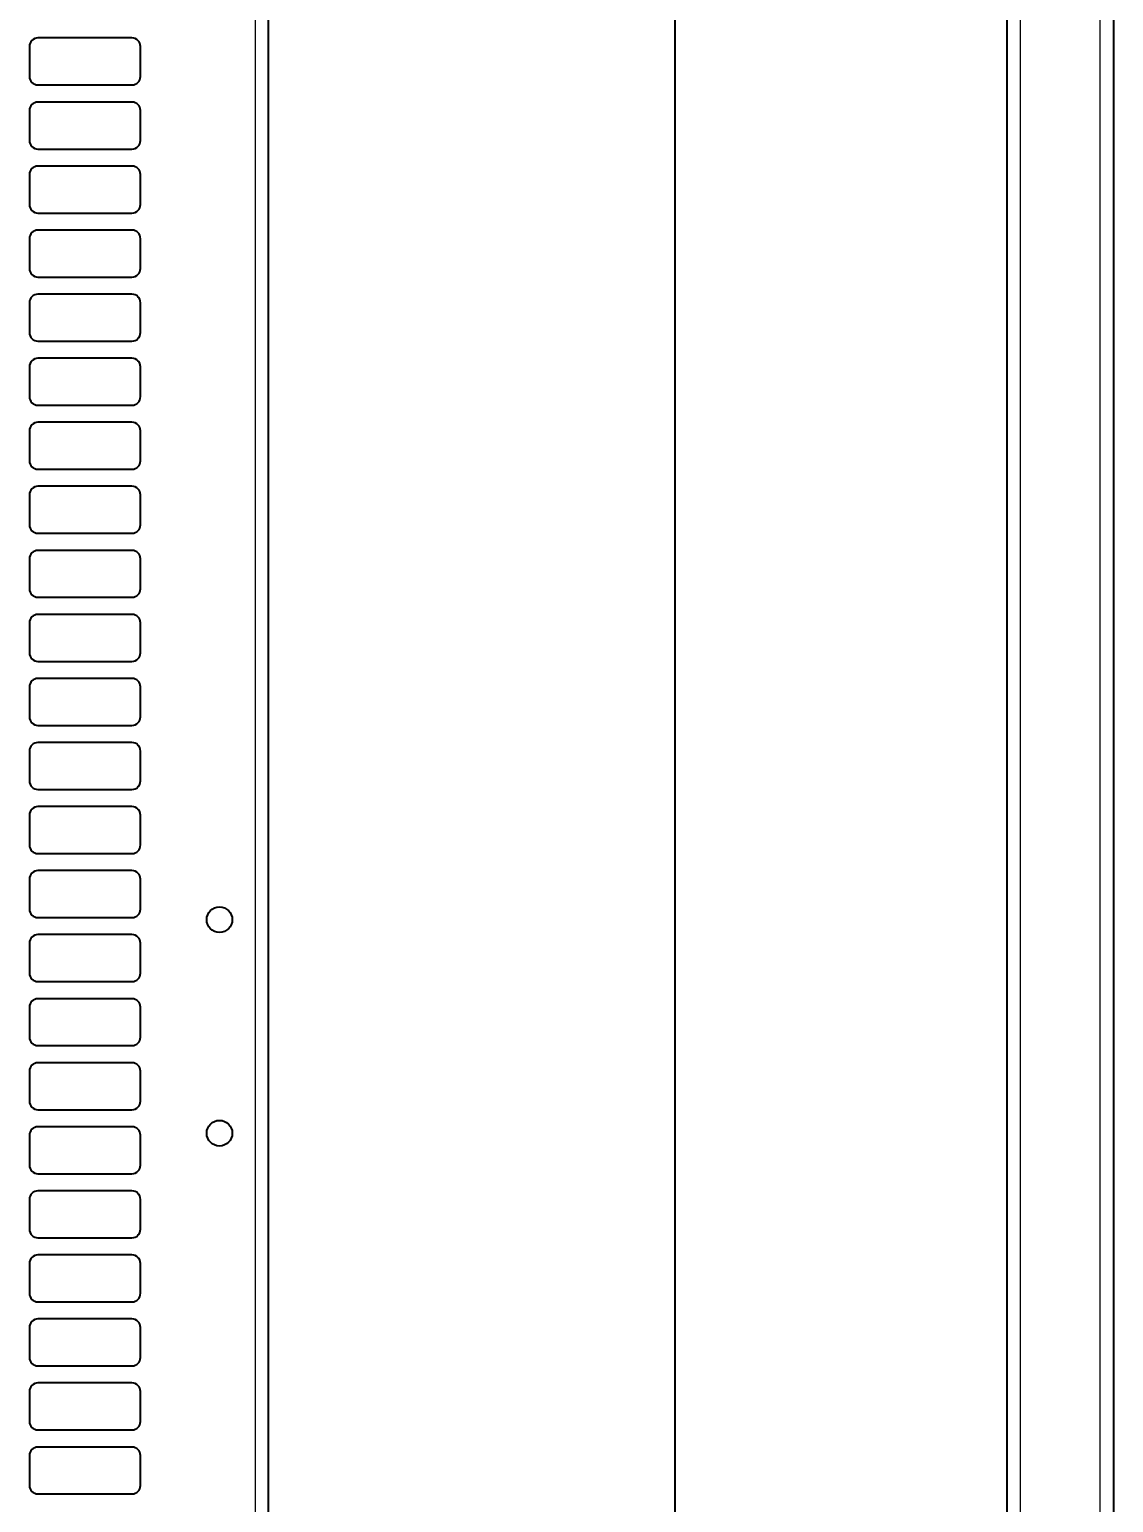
# Model space of a CAD drawing. Header units: millimetres. Extents: x -764 to 1099, y 554 to 2003.
# Drawn here: x -28.7 to 225.1, y 1318.8 to 1663.8 of the extents above; entities that cross this region are included whole.
import ezdxf

# ---------------------------------------------------------------- set-up
doc = ezdxf.new("R2010")
doc.units = ezdxf.units.MM
doc.layers.add('FORMAT', color=7, linetype='Continuous')
doc.styles.add('SLDTEXTSTYLE0', font='TXT', dxfattribs={"width": 0.75})
doc.dimstyles.new('SLDDIMSTYLE0', dxfattribs={"dimtxt": 20, "dimasz": 10, "dimexe": 0, "dimexo": 0.0625, "dimgap": 5, "dimtad": 2, "dimdec": 1, "dimrnd": 1e-09, "dimzin": 12, "dimdsep": 46, "dimtxsty": 'SLDTEXTSTYLE0', "dimsah": 1, "dimcen": 0.09, "dimadec": 0, "dimazin": 3, "dimtfac": 1, "dimtofl": 0, "dimtmove": 0, "dimatfit": 3, "dimfxl": 0, "dimfrac": 2, "dimtolj": 1, "dimtzin": 12, "dimarcsym": 0})

# ---------------------------------------------------------------- blocks, each defined once
blk = doc.blocks.new('_D_2')
at = {"layer": 'FORMAT'}
for p, q in [((15.79, 1755.31), (123.43, 1755.31)), ((122.43, 1755.31), (122.43, 855.31)), ((15.79, 855.31), (123.43, 855.31))]:
    blk.add_line(p, q, dxfattribs=at)
for points in [[(122.43, 1755.31), (120.89, 1745.31), (123.97, 1745.31)], [(122.43, 855.31), (123.97, 865.31), (120.89, 865.31)]]:
    blk.add_solid(points, dxfattribs=at)
at = {"layer": 'FORMAT', "insert": (96.65, 1283.14), "char_height": 20, "attachment_point": 1, "rotation": 90, "style": 'SLDTEXTSTYLE0'}
blk.add_mtext('900', dxfattribs=at)

msp = doc.modelspace()

# ---------------------------------------------------------------- linework, layer by layer
at = {"color": 8, "linetype": 'Continuous', "lineweight": 18}
for p, q in [((24.18, 763.81), (24.18, 1846.81)), ((203.24, 1846.81), (203.24, 787.43)), ((222.04, 772.28), (222.04, 1846.81))]:
    msp.add_line(p, q, dxfattribs=at)
at = {"color": 7, "linetype": 'Continuous', "lineweight": 25}
for p, q in [((27.28, 763.81), (27.28, 1846.81)), ((225.14, 1846.81), (225.14, 775.18)), ((200.14, 1817.61), (200.14, 782.81)), ((-28.72, 1659.81), (-28.72, 1652.81)), ((-4.72, 1661.81), (-26.72, 1661.81)), ((-2.72, 1652.81), (-2.72, 1659.81)), ((-26.72, 1650.81), (-4.72, 1650.81)), ((-4.72, 1646.81), (-26.72, 1646.81)), ((-28.72, 1644.81), (-28.72, 1637.81)), ((-2.72, 1637.81), (-2.72, 1644.81)), ((-26.72, 1635.81), (-4.72, 1635.81)), ((-28.72, 1629.81), (-28.72, 1622.81)), ((-4.72, 1631.81), (-26.72, 1631.81)), ((-2.72, 1622.81), (-2.72, 1629.81)), ((-26.72, 1620.81), (-4.72, 1620.81)), ((-28.72, 1614.81), (-28.72, 1607.81)), ((-4.72, 1616.81), (-26.72, 1616.81)), ((-2.72, 1607.81), (-2.72, 1614.81)), ((-26.72, 1605.81), (-4.72, 1605.81)), ((-4.72, 1601.81), (-26.72, 1601.81)), ((-28.72, 1599.81), (-28.72, 1592.81)), ((-2.72, 1592.81), (-2.72, 1599.81)), ((-26.72, 1590.81), (-4.72, 1590.81)), ((-28.72, 1584.81), (-28.72, 1577.81)), ((-4.72, 1586.81), (-26.72, 1586.81)), ((-2.72, 1577.81), (-2.72, 1584.81)), ((-26.72, 1575.81), (-4.72, 1575.81)), ((-28.72, 1569.81), (-28.72, 1562.81)), ((-4.72, 1571.81), (-26.72, 1571.81)), ((-2.72, 1562.81), (-2.72, 1569.81)), ((-26.72, 1560.81), (-4.72, 1560.81)), ((-4.72, 1556.81), (-26.72, 1556.81)), ((-28.72, 1554.81), (-28.72, 1547.81)), ((-2.72, 1547.81), (-2.72, 1554.81)), ((-26.72, 1545.81), (-4.72, 1545.81)), ((-28.72, 1539.81), (-28.72, 1532.81)), ((-4.72, 1541.81), (-26.72, 1541.81)), ((-2.72, 1532.81), (-2.72, 1539.81)), ((-26.72, 1530.81), (-4.72, 1530.81)), ((-4.72, 1526.81), (-26.72, 1526.81)), ((-28.72, 1524.81), (-28.72, 1517.81)), ((-2.72, 1517.81), (-2.72, 1524.81)), ((-26.72, 1515.81), (-4.72, 1515.81)), ((-4.72, 1511.81), (-26.72, 1511.81)), ((-28.72, 1509.81), (-28.72, 1502.81)), ((-2.72, 1502.81), (-2.72, 1509.81)), ((-26.72, 1500.81), (-4.72, 1500.81)), ((-28.72, 1494.81), (-28.72, 1487.81)), ((-4.72, 1496.81), (-26.72, 1496.81)), ((-2.72, 1487.81), (-2.72, 1494.81)), ((-26.72, 1485.81), (-4.72, 1485.81)), ((-4.72, 1481.81), (-26.72, 1481.81)), ((-28.72, 1479.81), (-28.72, 1472.81)), ((-2.72, 1472.81), (-2.72, 1479.81)), ((-26.72, 1470.81), (-4.72, 1470.81)), ((-4.72, 1466.81), (-26.72, 1466.81)), ((-28.72, 1464.81), (-28.72, 1457.81)), ((-2.72, 1457.81), (-2.72, 1464.81)), ((-26.72, 1455.81), (-4.72, 1455.81)), ((-28.72, 1449.81), (-28.72, 1442.81)), ((-4.72, 1451.81), (-26.72, 1451.81)), ((-2.72, 1442.81), (-2.72, 1449.81)), ((-26.72, 1440.81), (-4.72, 1440.81)), ((-4.72, 1436.81), (-26.72, 1436.81)), ((-28.72, 1434.81), (-28.72, 1427.81)), ((-2.72, 1427.81), (-2.72, 1434.81)), ((-26.72, 1425.81), (-4.72, 1425.81)), ((-4.72, 1421.81), (-26.72, 1421.81)), ((-28.72, 1419.81), (-28.72, 1412.81)), ((-2.72, 1412.81), (-2.72, 1419.81)), ((-26.72, 1410.81), (-4.72, 1410.81)), ((-28.72, 1404.81), (-28.72, 1397.81)), ((-4.72, 1406.81), (-26.72, 1406.81)), ((-2.72, 1397.81), (-2.72, 1404.81)), ((-26.72, 1395.81), (-4.72, 1395.81)), ((-4.72, 1391.81), (-26.72, 1391.81)), ((-28.72, 1389.81), (-28.72, 1382.81)), ((-2.72, 1382.81), (-2.72, 1389.81)), ((-26.72, 1380.81), (-4.72, 1380.81)), ((-4.72, 1376.81), (-26.72, 1376.81)), ((-28.72, 1374.81), (-28.72, 1367.81)), ((-2.72, 1367.81), (-2.72, 1374.81)), ((-26.72, 1365.81), (-4.72, 1365.81)), ((-28.72, 1359.81), (-28.72, 1352.81)), ((-4.72, 1361.81), (-26.72, 1361.81)), ((-2.72, 1352.81), (-2.72, 1359.81)), ((-26.72, 1350.81), (-4.72, 1350.81)), ((-4.72, 1346.81), (-26.72, 1346.81)), ((-28.72, 1344.81), (-28.72, 1337.81)), ((-2.72, 1337.81), (-2.72, 1344.81)), ((-26.72, 1335.81), (-4.72, 1335.81)), ((-4.72, 1331.81), (-26.72, 1331.81)), ((-28.72, 1329.81), (-28.72, 1322.81)), ((-2.72, 1322.81), (-2.72, 1329.81)), ((-26.72, 1320.81), (-4.72, 1320.81))]:
    msp.add_line(p, q, dxfattribs=at)
for centre in [(15.78, 1455.31), (15.78, 1405.31)]:
    msp.add_circle(centre, 3, dxfattribs=at)
for centre, start, end in [((-26.72, 1659.81), 90, 180), ((-4.72, 1659.81), 0, 90), ((-26.72, 1652.81), 180, 270), ((-4.72, 1652.81), 270, 0), ((-26.72, 1644.81), 90, 180), ((-4.72, 1644.81), 0, 90), ((-26.72, 1637.81), 180, 270), ((-4.72, 1637.81), 270, 0), ((-26.72, 1629.81), 90, 180), ((-4.72, 1629.81), 0, 90), ((-26.72, 1622.81), 180, 270), ((-4.72, 1622.81), 270, 0), ((-26.72, 1614.81), 90, 180), ((-4.72, 1614.81), 0, 90), ((-26.72, 1607.81), 180, 270), ((-4.72, 1607.81), 270, 0), ((-26.72, 1599.81), 90, 180), ((-4.72, 1599.81), 0, 90), ((-26.72, 1592.81), 180, 270), ((-4.72, 1592.81), 270, 0), ((-26.72, 1584.81), 90, 180), ((-4.72, 1584.81), 0, 90), ((-26.72, 1577.81), 180, 270), ((-4.72, 1577.81), 270, 0), ((-26.72, 1569.81), 90, 180), ((-4.72, 1569.81), 0, 90), ((-26.72, 1562.81), 180, 270), ((-4.72, 1562.81), 270, 0), ((-26.72, 1554.81), 90, 180), ((-4.72, 1554.81), 0, 90), ((-26.72, 1547.81), 180, 270), ((-4.72, 1547.81), 270, 0), ((-26.72, 1539.81), 90, 180), ((-4.72, 1539.81), 0, 90), ((-26.72, 1532.81), 180, 270), ((-4.72, 1532.81), 270, 0), ((-26.72, 1524.81), 90, 180), ((-4.72, 1524.81), 0, 90), ((-26.72, 1517.81), 180, 270), ((-4.72, 1517.81), 270, 0), ((-26.72, 1509.81), 90, 180), ((-4.72, 1509.81), 0, 90), ((-26.72, 1502.81), 180, 270), ((-4.72, 1502.81), 270, 0), ((-26.72, 1494.81), 90, 180), ((-4.72, 1494.81), 0, 90), ((-26.72, 1487.81), 180, 270), ((-4.72, 1487.81), 270, 0), ((-26.72, 1479.81), 90, 180), ((-4.72, 1479.81), 0, 90), ((-26.72, 1472.81), 180, 270), ((-4.72, 1472.81), 270, 0), ((-26.72, 1464.81), 90, 180), ((-4.72, 1464.81), 0, 90), ((-26.72, 1457.81), 180, 270), ((-4.72, 1457.81), 270, 0), ((-26.72, 1449.81), 90, 180), ((-4.72, 1449.81), 0, 90), ((-26.72, 1442.81), 180, 270), ((-4.72, 1442.81), 270, 0), ((-26.72, 1434.81), 90, 180), ((-4.72, 1434.81), 0, 90), ((-26.72, 1427.81), 180, 270), ((-4.72, 1427.81), 270, 0), ((-26.72, 1419.81), 90, 180), ((-4.72, 1419.81), 0, 90), ((-26.72, 1412.81), 180, 270), ((-4.72, 1412.81), 270, 0), ((-26.72, 1404.81), 90, 180), ((-4.72, 1404.81), 0, 90), ((-26.72, 1397.81), 180, 270), ((-4.72, 1397.81), 270, 0), ((-26.72, 1389.81), 90, 180), ((-4.72, 1389.81), 0, 90), ((-26.72, 1382.81), 180, 270), ((-4.72, 1382.81), 270, 0), ((-26.72, 1374.81), 90, 180), ((-4.72, 1374.81), 0, 90), ((-26.72, 1367.81), 180, 270), ((-4.72, 1367.81), 270, 0), ((-26.72, 1359.81), 90, 180), ((-4.72, 1359.81), 0, 90), ((-26.72, 1352.81), 180, 270), ((-4.72, 1352.81), 270, 0), ((-26.72, 1344.81), 90, 180), ((-4.72, 1344.81), 0, 90), ((-26.72, 1337.81), 180, 270), ((-4.72, 1337.81), 270, 0), ((-26.72, 1329.81), 90, 180), ((-4.72, 1329.81), 0, 90), ((-26.72, 1322.81), 180, 270), ((-4.72, 1322.81), 270, 0)]:
    msp.add_arc(centre, 2, start, end, dxfattribs=at)

# ---------------------------------------------------------------- dimensions: what is measured, and where the dimension line sits
at = {"layer": 'FORMAT'}
dim = msp.add_linear_dim(base=(122.43, 855.31), p1=(15.78, 1755.31), p2=(15.78, 855.31), angle=90, dimstyle='SLDDIMSTYLE0', dxfattribs=at)
dim.commit()
dim.dimension.update_dxf_attribs({"geometry": '_D_2', "text_midpoint": (122.43, 1305.31), "dimtype": 160})

doc.saveas('drawing.dxf')
